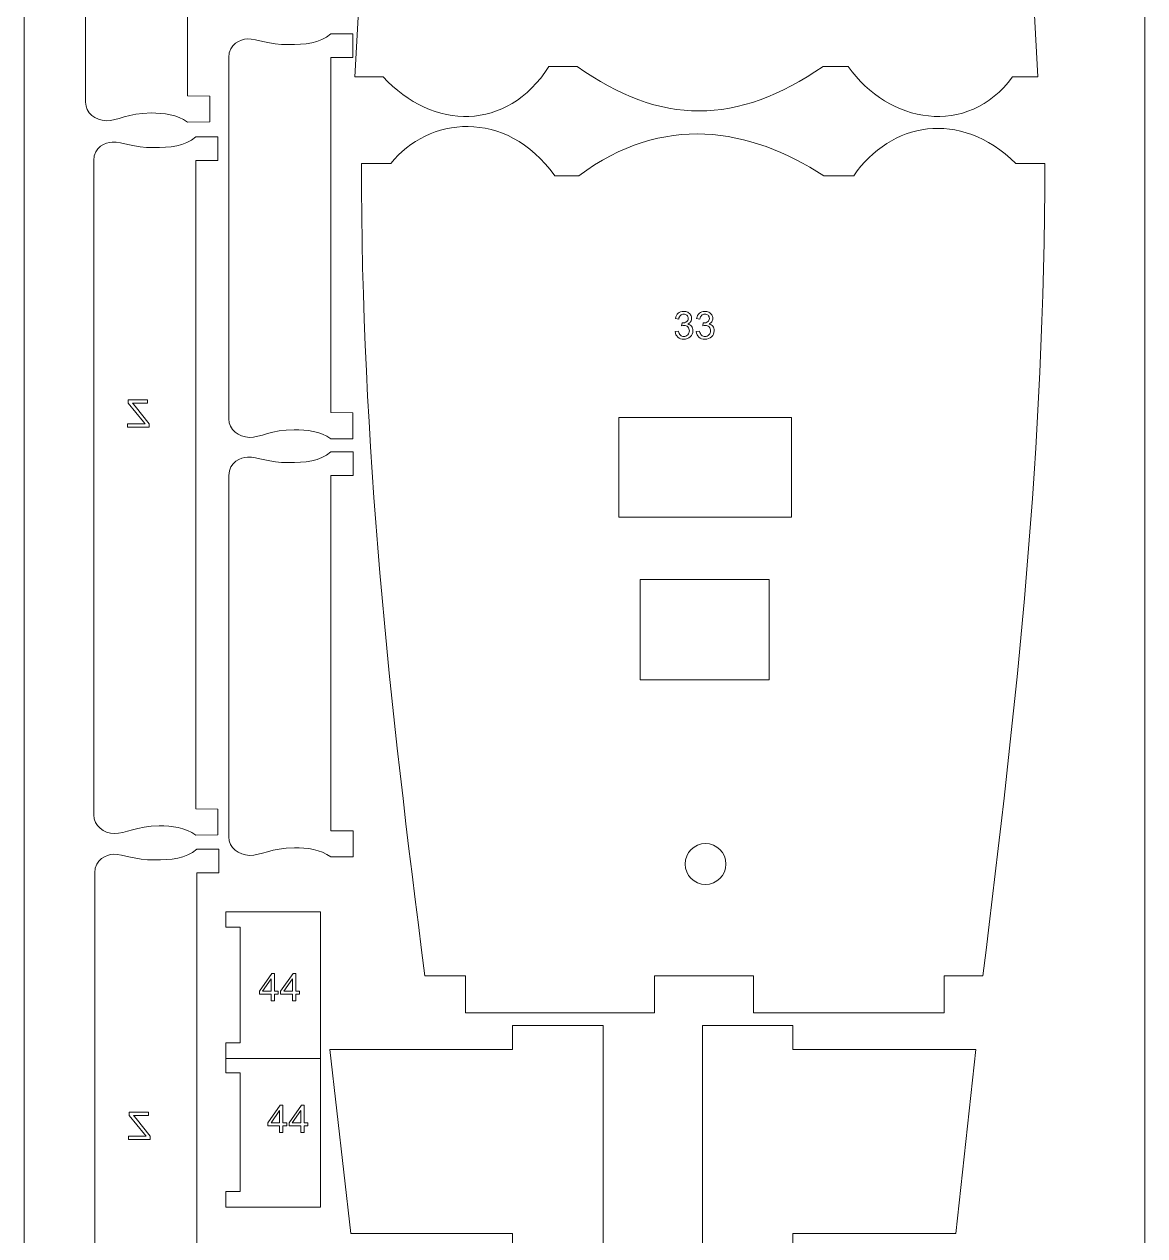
# Model space of a CAD drawing. Header units: millimetres. Extents: x -437 to 859, y -1313 to 762.
# Drawn here: x 338.8 to 587.4, y -421.8 to -153 of the extents above; entities that cross this region are included whole.
import ezdxf

# ---------------------------------------------------------------- set-up
doc = ezdxf.new("R2010")
doc.units = ezdxf.units.MM
doc.header["$MEASUREMENT"] = 0
doc.layers.add('Ebene 1', color=7, linetype='Continuous')

msp = doc.modelspace()

# ---------------------------------------------------------------- linework, layer by layer
at = {"layer": 'Ebene 1', "color": 250, "lineweight": 5}
for points in [[(338.7909, -663.7315), (587.4003, -663.7315), (587.4003, -0.2451), (338.7909, -0.2451), (338.7909, -663.7315)], [(470.7386, -262.4218), (509.0192, -262.4218), (509.0192, -240.2522), (470.7386, -240.2522), (470.7386, -262.4218)], [(475.4204, -298.4993), (504.062, -298.4993), (504.062, -276.1919), (475.4204, -276.1919), (475.4204, -298.4993)]]:
    msp.add_lwpolyline(points, close=True, dxfattribs=at)
msp.add_ellipse((489.9481, -339.3528), major_axis=(0, 4.5367), ratio=1, dxfattribs=at)
for points, knots in [([(461.4501, -18.4288), (461.4501, -18.4288), (516.0143, -18.4288), (516.0143, -18.4288), (516.0143, -18.4288), (560.6079, -18.4288), (558.0879, -32.8916), (558.0879, -60.8311), (558.0879, -60.8311), (558.0879, -60.8311), (563.6758, -164.7003), (563.6758, -164.7003), (563.6758, -164.7003), (563.6758, -164.7003), (558.0879, -164.7003), (558.0879, -164.7003), (558.0879, -164.7003), (547.9776, -178.2945), (530.5529, -175.0299), (521.6022, -162.3994), (521.6022, -162.3994), (521.6022, -162.3994), (516.0143, -162.3994), (516.0143, -162.3994), (516.0143, -162.3994), (496.9342, -175.5118), (479.9949, -175.601), (461.4501, -162.3994), (461.4501, -162.3994), (461.4501, -162.3994), (455.2048, -162.3994), (455.2048, -162.3994), (455.2048, -162.3994), (445.877, -176.9923), (429.5023, -176.5997), (418.3904, -164.7003), (418.3904, -164.7003), (418.3904, -164.7003), (412.1451, -164.7003), (412.1451, -164.7003), (412.1451, -164.7003), (412.1451, -164.7003), (418.3904, -51.9562), (418.3904, -51.9562), (418.3904, -51.9562), (418.3904, -20.401), (428.361, -18.4288), (461.4501, -18.4288)], [0, 0, 0, 0, 0.08333333, 0.08333333, 0.08333333, 0.08333333, 0.16666667, 0.16666667, 0.16666667, 0.16666667, 0.25, 0.25, 0.25, 0.25, 0.33333333, 0.33333333, 0.33333333, 0.33333333, 0.41666667, 0.41666667, 0.41666667, 0.41666667, 0.5, 0.5, 0.5, 0.5, 0.58333333, 0.58333333, 0.58333333, 0.58333333, 0.66666667, 0.66666667, 0.66666667, 0.66666667, 0.75, 0.75, 0.75, 0.75, 0.83333333, 0.83333333, 0.83333333, 0.83333333, 0.91666667, 0.91666667, 0.91666667, 0.91666667, 1, 1, 1, 1]), ([(379.9578, -19.8455), (379.9578, -19.8455), (375.026, -19.8455), (375.026, -19.8455), (375.026, -19.8455), (372.5708, -21.9717), (369.367, -22.2438), (365.5568, -22.2365), (365.5568, -22.2365), (361.4049, -22.241), (358.8234, -20.9933), (356.4953, -20.9897), (356.4953, -20.9897), (355.0716, -21.0659), (352.3982, -22.0697), (352.3982, -25.0673), (352.3982, -25.0673), (352.3982, -25.0673), (352.3982, -170.2987), (352.3982, -170.2987), (352.3982, -170.2987), (352.3982, -172.7676), (354.5945, -174.3322), (356.9694, -174.4338), (356.9694, -174.4338), (359.4898, -174.4471), (361.8239, -172.7581), (366.9244, -172.7183), (366.9244, -172.7183), (369.6782, -172.7371), (372.7777, -173.0485), (375.026, -174.7697), (375.026, -174.7697), (375.026, -174.7697), (379.9577, -174.7171), (379.9577, -174.7171), (379.9577, -174.7171), (379.9577, -174.7171), (379.9577, -168.9837), (379.9577, -168.9837), (379.9577, -168.9837), (379.9577, -168.9837), (375.026, -168.9311), (375.026, -168.9311), (375.026, -168.9311), (375.026, -168.9311), (375.026, -25.0673), (375.026, -25.0673), (375.026, -25.0673), (375.026, -25.0673), (379.9577, -25.0673), (379.9577, -25.0673), (379.9577, -25.0673), (379.9577, -25.0673), (379.9578, -19.8455), (379.9578, -19.8455)], [0, 0, 0, 0, 0.07142857, 0.07142857, 0.07142857, 0.07142857, 0.14285714, 0.14285714, 0.14285714, 0.14285714, 0.21428571, 0.21428571, 0.21428571, 0.21428571, 0.28571429, 0.28571429, 0.28571429, 0.28571429, 0.35714286, 0.35714286, 0.35714286, 0.35714286, 0.42857143, 0.42857143, 0.42857143, 0.42857143, 0.5, 0.5, 0.5, 0.5, 0.57142857, 0.57142857, 0.57142857, 0.57142857, 0.64285714, 0.64285714, 0.64285714, 0.64285714, 0.71428571, 0.71428571, 0.71428571, 0.71428571, 0.78571429, 0.78571429, 0.78571429, 0.78571429, 0.85714286, 0.85714286, 0.85714286, 0.85714286, 0.92857143, 0.92857143, 0.92857143, 0.92857143, 1, 1, 1, 1]), ([(411.7232, -155.1532), (411.7232, -155.1532), (406.7914, -155.1532), (406.7914, -155.1532), (406.7914, -155.1532), (404.3362, -157.2794), (401.1324, -157.5515), (397.3222, -157.5442), (397.3222, -157.5442), (393.1703, -157.5487), (390.5888, -156.301), (388.2607, -156.2974), (388.2607, -156.2974), (386.837, -156.3736), (384.1636, -157.3774), (384.1636, -160.375), (384.1636, -160.375), (384.1636, -160.375), (384.1636, -240.5664), (384.1636, -240.5664), (384.1636, -240.5664), (384.1636, -243.0353), (386.3599, -244.5999), (388.7348, -244.7015), (388.7348, -244.7015), (391.2552, -244.7148), (393.5893, -243.0258), (398.6898, -242.986), (398.6898, -242.986), (401.4436, -243.0048), (404.5431, -243.3162), (406.7914, -245.0374), (406.7914, -245.0374), (406.7914, -245.0374), (411.7231, -244.9848), (411.7231, -244.9848), (411.7231, -244.9848), (411.7231, -244.9848), (411.7231, -239.2514), (411.7231, -239.2514), (411.7231, -239.2514), (411.7231, -239.2514), (406.7914, -239.1988), (406.7914, -239.1988), (406.7914, -239.1988), (406.7914, -239.1988), (406.7914, -160.375), (406.7914, -160.375), (406.7914, -160.375), (406.7914, -160.375), (411.7231, -160.375), (411.7231, -160.375), (411.7231, -160.375), (411.7231, -160.375), (411.7232, -155.1532), (411.7232, -155.1532)], [0, 0, 0, 0, 0.07142857, 0.07142857, 0.07142857, 0.07142857, 0.14285714, 0.14285714, 0.14285714, 0.14285714, 0.21428571, 0.21428571, 0.21428571, 0.21428571, 0.28571429, 0.28571429, 0.28571429, 0.28571429, 0.35714286, 0.35714286, 0.35714286, 0.35714286, 0.42857143, 0.42857143, 0.42857143, 0.42857143, 0.5, 0.5, 0.5, 0.5, 0.57142857, 0.57142857, 0.57142857, 0.57142857, 0.64285714, 0.64285714, 0.64285714, 0.64285714, 0.71428571, 0.71428571, 0.71428571, 0.71428571, 0.78571429, 0.78571429, 0.78571429, 0.78571429, 0.85714286, 0.85714286, 0.85714286, 0.85714286, 0.92857143, 0.92857143, 0.92857143, 0.92857143, 1, 1, 1, 1]), ([(413.5904, -183.9143), (413.5904, -183.9143), (420.1164, -183.9143), (420.1164, -183.9143), (420.1164, -183.9143), (428.3497, -173.6485), (445.553, -171.4427), (456.5164, -186.6569), (456.5164, -186.6569), (456.5164, -186.6569), (461.8464, -186.6569), (461.8464, -186.6569), (461.8464, -186.6569), (480.432, -172.7202), (499.7336, -175.9507), (516.1864, -186.6569), (516.1864, -186.6569), (516.1864, -186.6569), (522.8164, -186.6569), (522.8164, -186.6569), (522.8164, -186.6569), (531.0497, -174.8227), (546.173, -171.6985), (558.8264, -183.9143), (558.8264, -183.9143), (558.8264, -183.9143), (565.217, -183.9143), (565.217, -183.9143), (565.217, -183.9143), (565.217, -247.1247), (558.9787, -303.3365), (551.504, -364.1423), (551.504, -364.1423), (551.504, -364.1423), (542.8844, -364.1423), (542.8844, -364.1423), (542.8844, -364.1423), (542.8844, -364.1423), (542.8844, -372.3701), (542.8844, -372.3701), (542.8844, -372.3701), (542.8844, -372.3701), (500.57, -372.3701), (500.57, -372.3701), (500.57, -372.3701), (500.57, -372.3701), (500.57, -364.1423), (500.57, -364.1423), (500.57, -364.1423), (500.57, -364.1423), (478.6292, -364.1423), (478.6292, -364.1423), (478.6292, -364.1423), (478.6292, -364.1423), (478.6292, -372.3701), (478.6292, -372.3701), (478.6292, -372.3701), (478.6292, -372.3701), (436.7066, -372.3701), (436.7066, -372.3701), (436.7066, -372.3701), (436.7066, -372.3701), (436.7066, -364.1423), (436.7066, -364.1423), (436.7066, -364.1423), (436.7066, -364.1423), (427.6952, -364.1423), (427.6952, -364.1423), (427.6952, -364.1423), (419.8592, -303.6745), (413.5904, -246.3411), (413.5904, -183.9143)], [0, 0, 0, 0, 0.05555556, 0.05555556, 0.05555556, 0.05555556, 0.11111111, 0.11111111, 0.11111111, 0.11111111, 0.16666667, 0.16666667, 0.16666667, 0.16666667, 0.22222222, 0.22222222, 0.22222222, 0.22222222, 0.27777778, 0.27777778, 0.27777778, 0.27777778, 0.33333333, 0.33333333, 0.33333333, 0.33333333, 0.38888889, 0.38888889, 0.38888889, 0.38888889, 0.44444444, 0.44444444, 0.44444444, 0.44444444, 0.5, 0.5, 0.5, 0.5, 0.55555556, 0.55555556, 0.55555556, 0.55555556, 0.61111111, 0.61111111, 0.61111111, 0.61111111, 0.66666667, 0.66666667, 0.66666667, 0.66666667, 0.72222222, 0.72222222, 0.72222222, 0.72222222, 0.77777778, 0.77777778, 0.77777778, 0.77777778, 0.83333333, 0.83333333, 0.83333333, 0.83333333, 0.88888889, 0.88888889, 0.88888889, 0.88888889, 0.94444444, 0.94444444, 0.94444444, 0.94444444, 1, 1, 1, 1]), ([(381.7715, -178.0152), (381.7715, -178.0152), (376.8397, -178.0152), (376.8397, -178.0152), (376.8397, -178.0152), (374.3845, -180.1414), (371.1807, -180.4135), (367.3705, -180.4062), (367.3705, -180.4062), (363.2186, -180.4107), (360.6371, -179.163), (358.309, -179.1594), (358.309, -179.1594), (356.8853, -179.2356), (354.2119, -180.2394), (354.2119, -183.237), (354.2119, -183.237), (354.2119, -183.237), (354.2119, -328.4684), (354.2119, -328.4684), (354.2119, -328.4684), (354.2119, -330.9373), (356.4082, -332.5019), (358.7831, -332.6035), (358.7831, -332.6035), (361.3035, -332.6168), (363.6376, -330.9278), (368.7381, -330.888), (368.7381, -330.888), (371.4919, -330.9068), (374.5914, -331.2182), (376.8397, -332.9394), (376.8397, -332.9394), (376.8397, -332.9394), (381.7714, -332.8868), (381.7714, -332.8868), (381.7714, -332.8868), (381.7714, -332.8868), (381.7714, -327.1534), (381.7714, -327.1534), (381.7714, -327.1534), (381.7714, -327.1534), (376.8397, -327.1008), (376.8397, -327.1008), (376.8397, -327.1008), (376.8397, -327.1008), (376.8397, -183.237), (376.8397, -183.237), (376.8397, -183.237), (376.8397, -183.237), (381.7714, -183.237), (381.7714, -183.237), (381.7714, -183.237), (381.7714, -183.237), (381.7715, -178.0152), (381.7715, -178.0152)], [0, 0, 0, 0, 0.07142857, 0.07142857, 0.07142857, 0.07142857, 0.14285714, 0.14285714, 0.14285714, 0.14285714, 0.21428571, 0.21428571, 0.21428571, 0.21428571, 0.28571429, 0.28571429, 0.28571429, 0.28571429, 0.35714286, 0.35714286, 0.35714286, 0.35714286, 0.42857143, 0.42857143, 0.42857143, 0.42857143, 0.5, 0.5, 0.5, 0.5, 0.57142857, 0.57142857, 0.57142857, 0.57142857, 0.64285714, 0.64285714, 0.64285714, 0.64285714, 0.71428571, 0.71428571, 0.71428571, 0.71428571, 0.78571429, 0.78571429, 0.78571429, 0.78571429, 0.85714286, 0.85714286, 0.85714286, 0.85714286, 0.92857143, 0.92857143, 0.92857143, 0.92857143, 1, 1, 1, 1]), ([(483.1836, -221.2185), (483.1836, -221.2185), (483.9273, -221.1197), (483.9273, -221.1197), (483.9273, -221.1197), (484.0133, -221.5416), (484.1587, -221.845), (484.3633, -222.0313), (484.3633, -222.0313), (484.5693, -222.2176), (484.8191, -222.3107), (485.114, -222.3107), (485.114, -222.3107), (485.464, -222.3107), (485.7603, -222.1893), (486.0016, -221.9466), (486.0016, -221.9466), (486.2415, -221.7039), (486.3628, -221.4033), (486.3628, -221.0449), (486.3628, -221.0449), (486.3628, -220.7034), (486.2514, -220.4212), (486.0284, -220.1997), (486.0284, -220.1997), (485.804, -219.9781), (485.5204, -219.8666), (485.1761, -219.8666), (485.1761, -219.8666), (485.035, -219.8666), (484.86, -219.8949), (484.6512, -219.9499), (484.6512, -219.9499), (484.6512, -219.9499), (484.7344, -219.2966), (484.7344, -219.2966), (484.7344, -219.2966), (484.7838, -219.3022), (484.8233, -219.305), (484.8544, -219.305), (484.8544, -219.305), (485.1705, -219.305), (485.4555, -219.2218), (485.7095, -219.0567), (485.7095, -219.0567), (485.9635, -218.8916), (486.0905, -218.6362), (486.0905, -218.2918), (486.0905, -218.2918), (486.0905, -218.0195), (485.9974, -217.7923), (485.8125, -217.6145), (485.8125, -217.6145), (485.6277, -217.4353), (485.3892, -217.345), (485.0971, -217.345), (485.0971, -217.345), (484.8078, -217.345), (484.5665, -217.4367), (484.3746, -217.6173), (484.3746, -217.6173), (484.1813, -217.7994), (484.0571, -218.0731), (484.002, -218.4372), (484.002, -218.4372), (484.002, -218.4372), (483.2584, -218.3045), (483.2584, -218.3045), (483.2584, -218.3045), (483.3487, -217.805), (483.5561, -217.4184), (483.8779, -217.1446), (483.8779, -217.1446), (484.201, -216.8708), (484.6018, -216.7326), (485.0816, -216.7326), (485.0816, -216.7326), (485.4118, -216.7326), (485.7166, -216.8045), (485.9945, -216.9456), (485.9945, -216.9456), (486.2725, -217.0882), (486.4856, -217.2815), (486.6338, -217.527), (486.6338, -217.527), (486.7805, -217.7725), (486.8553, -218.0322), (486.8553, -218.3088), (486.8553, -218.3088), (486.8553, -218.5698), (486.7848, -218.8083), (486.6437, -219.0242), (486.6437, -219.0242), (486.5025, -219.2387), (486.2951, -219.4094), (486.0199, -219.5364), (486.0199, -219.5364), (486.3784, -219.6183), (486.6564, -219.7904), (486.8553, -220.0515), (486.8553, -220.0515), (487.0529, -220.3111), (487.1517, -220.6371), (487.1517, -221.028), (487.1517, -221.028), (487.1517, -221.5572), (486.9597, -222.0059), (486.5731, -222.3742), (486.5731, -222.3742), (486.1879, -222.7425), (485.6996, -222.9259), (485.1098, -222.9259), (485.1098, -222.9259), (484.5778, -222.9259), (484.1361, -222.7679), (483.7847, -222.4504), (483.7847, -222.4504), (483.4334, -222.1343), (483.233, -221.7237), (483.1836, -221.2185)], [0, 0, 0, 0, 0.03333333, 0.03333333, 0.03333333, 0.03333333, 0.06666667, 0.06666667, 0.06666667, 0.06666667, 0.1, 0.1, 0.1, 0.1, 0.13333333, 0.13333333, 0.13333333, 0.13333333, 0.16666667, 0.16666667, 0.16666667, 0.16666667, 0.2, 0.2, 0.2, 0.2, 0.23333333, 0.23333333, 0.23333333, 0.23333333, 0.26666667, 0.26666667, 0.26666667, 0.26666667, 0.3, 0.3, 0.3, 0.3, 0.33333333, 0.33333333, 0.33333333, 0.33333333, 0.36666667, 0.36666667, 0.36666667, 0.36666667, 0.4, 0.4, 0.4, 0.4, 0.43333333, 0.43333333, 0.43333333, 0.43333333, 0.46666667, 0.46666667, 0.46666667, 0.46666667, 0.5, 0.5, 0.5, 0.5, 0.53333333, 0.53333333, 0.53333333, 0.53333333, 0.56666667, 0.56666667, 0.56666667, 0.56666667, 0.6, 0.6, 0.6, 0.6, 0.63333333, 0.63333333, 0.63333333, 0.63333333, 0.66666667, 0.66666667, 0.66666667, 0.66666667, 0.7, 0.7, 0.7, 0.7, 0.73333333, 0.73333333, 0.73333333, 0.73333333, 0.76666667, 0.76666667, 0.76666667, 0.76666667, 0.8, 0.8, 0.8, 0.8, 0.83333333, 0.83333333, 0.83333333, 0.83333333, 0.86666667, 0.86666667, 0.86666667, 0.86666667, 0.9, 0.9, 0.9, 0.9, 0.93333333, 0.93333333, 0.93333333, 0.93333333, 0.96666667, 0.96666667, 0.96666667, 0.96666667, 1, 1, 1, 1]), ([(487.8925, -221.2185), (487.8925, -221.2185), (488.6362, -221.1197), (488.6362, -221.1197), (488.6362, -221.1197), (488.7222, -221.5416), (488.8676, -221.845), (489.0722, -222.0313), (489.0722, -222.0313), (489.2782, -222.2176), (489.528, -222.3107), (489.8229, -222.3107), (489.8229, -222.3107), (490.1729, -222.3107), (490.4692, -222.1893), (490.7105, -221.9466), (490.7105, -221.9466), (490.9504, -221.7039), (491.0717, -221.4033), (491.0717, -221.0449), (491.0717, -221.0449), (491.0717, -220.7034), (490.9603, -220.4212), (490.7373, -220.1997), (490.7373, -220.1997), (490.5129, -219.9781), (490.2293, -219.8666), (489.885, -219.8666), (489.885, -219.8666), (489.7439, -219.8666), (489.5689, -219.8949), (489.3601, -219.9499), (489.3601, -219.9499), (489.3601, -219.9499), (489.4433, -219.2966), (489.4433, -219.2966), (489.4433, -219.2966), (489.4927, -219.3022), (489.5322, -219.305), (489.5633, -219.305), (489.5633, -219.305), (489.8794, -219.305), (490.1644, -219.2218), (490.4184, -219.0567), (490.4184, -219.0567), (490.6724, -218.8916), (490.7994, -218.6362), (490.7994, -218.2918), (490.7994, -218.2918), (490.7994, -218.0195), (490.7063, -217.7923), (490.5214, -217.6145), (490.5214, -217.6145), (490.3366, -217.4353), (490.0981, -217.345), (489.806, -217.345), (489.806, -217.345), (489.5167, -217.345), (489.2754, -217.4367), (489.0835, -217.6173), (489.0835, -217.6173), (488.8902, -217.7994), (488.766, -218.0731), (488.7109, -218.4372), (488.7109, -218.4372), (488.7109, -218.4372), (487.9673, -218.3045), (487.9673, -218.3045), (487.9673, -218.3045), (488.0576, -217.805), (488.265, -217.4184), (488.5868, -217.1446), (488.5868, -217.1446), (488.9099, -216.8708), (489.3107, -216.7326), (489.7905, -216.7326), (489.7905, -216.7326), (490.1207, -216.7326), (490.4255, -216.8045), (490.7034, -216.9456), (490.7034, -216.9456), (490.9814, -217.0882), (491.1945, -217.2815), (491.3427, -217.527), (491.3427, -217.527), (491.4894, -217.7725), (491.5642, -218.0322), (491.5642, -218.3088), (491.5642, -218.3088), (491.5642, -218.5698), (491.4937, -218.8083), (491.3526, -219.0242), (491.3526, -219.0242), (491.2114, -219.2387), (491.004, -219.4094), (490.7288, -219.5364), (490.7288, -219.5364), (491.0873, -219.6183), (491.3653, -219.7904), (491.5642, -220.0515), (491.5642, -220.0515), (491.7618, -220.3111), (491.8606, -220.6371), (491.8606, -221.028), (491.8606, -221.028), (491.8606, -221.5572), (491.6686, -222.0059), (491.282, -222.3742), (491.282, -222.3742), (490.8968, -222.7425), (490.4085, -222.9259), (489.8187, -222.9259), (489.8187, -222.9259), (489.2867, -222.9259), (488.845, -222.7679), (488.4936, -222.4504), (488.4936, -222.4504), (488.1423, -222.1343), (487.9419, -221.7237), (487.8925, -221.2185)], [0, 0, 0, 0, 0.03333333, 0.03333333, 0.03333333, 0.03333333, 0.06666667, 0.06666667, 0.06666667, 0.06666667, 0.1, 0.1, 0.1, 0.1, 0.13333333, 0.13333333, 0.13333333, 0.13333333, 0.16666667, 0.16666667, 0.16666667, 0.16666667, 0.2, 0.2, 0.2, 0.2, 0.23333333, 0.23333333, 0.23333333, 0.23333333, 0.26666667, 0.26666667, 0.26666667, 0.26666667, 0.3, 0.3, 0.3, 0.3, 0.33333333, 0.33333333, 0.33333333, 0.33333333, 0.36666667, 0.36666667, 0.36666667, 0.36666667, 0.4, 0.4, 0.4, 0.4, 0.43333333, 0.43333333, 0.43333333, 0.43333333, 0.46666667, 0.46666667, 0.46666667, 0.46666667, 0.5, 0.5, 0.5, 0.5, 0.53333333, 0.53333333, 0.53333333, 0.53333333, 0.56666667, 0.56666667, 0.56666667, 0.56666667, 0.6, 0.6, 0.6, 0.6, 0.63333333, 0.63333333, 0.63333333, 0.63333333, 0.66666667, 0.66666667, 0.66666667, 0.66666667, 0.7, 0.7, 0.7, 0.7, 0.73333333, 0.73333333, 0.73333333, 0.73333333, 0.76666667, 0.76666667, 0.76666667, 0.76666667, 0.8, 0.8, 0.8, 0.8, 0.83333333, 0.83333333, 0.83333333, 0.83333333, 0.86666667, 0.86666667, 0.86666667, 0.86666667, 0.9, 0.9, 0.9, 0.9, 0.93333333, 0.93333333, 0.93333333, 0.93333333, 0.96666667, 0.96666667, 0.96666667, 0.96666667, 1, 1, 1, 1]), ([(366.5169, -242.4174), (366.5169, -242.4174), (366.5169, -241.6737), (366.5169, -241.6737), (366.5169, -241.6737), (366.5169, -241.6737), (363.4124, -237.7918), (363.4124, -237.7918), (363.4124, -237.7918), (363.1909, -237.5152), (362.982, -237.2753), (362.7831, -237.0721), (362.7831, -237.0721), (362.7831, -237.0721), (366.1655, -237.0721), (366.1655, -237.0721), (366.1655, -237.0721), (366.1655, -237.0721), (366.1655, -236.3567), (366.1655, -236.3567), (366.1655, -236.3567), (366.1655, -236.3567), (361.8249, -236.3567), (361.8249, -236.3567), (361.8249, -236.3567), (361.8249, -236.3567), (361.8249, -237.0721), (361.8249, -237.0721), (361.8249, -237.0721), (361.8249, -237.0721), (365.2271, -241.2758), (365.2271, -241.2758), (365.2271, -241.2758), (365.2271, -241.2758), (365.5954, -241.702), (365.5954, -241.702), (365.5954, -241.702), (365.5954, -241.702), (361.7247, -241.702), (361.7247, -241.702), (361.7247, -241.702), (361.7247, -241.702), (361.7247, -242.4174), (361.7247, -242.4174), (361.7247, -242.4174), (361.7247, -242.4174), (366.5169, -242.4174), (366.5169, -242.4174)], [0, 0, 0, 0, 0.08333333, 0.08333333, 0.08333333, 0.08333333, 0.16666667, 0.16666667, 0.16666667, 0.16666667, 0.25, 0.25, 0.25, 0.25, 0.33333333, 0.33333333, 0.33333333, 0.33333333, 0.41666667, 0.41666667, 0.41666667, 0.41666667, 0.5, 0.5, 0.5, 0.5, 0.58333333, 0.58333333, 0.58333333, 0.58333333, 0.66666667, 0.66666667, 0.66666667, 0.66666667, 0.75, 0.75, 0.75, 0.75, 0.83333333, 0.83333333, 0.83333333, 0.83333333, 0.91666667, 0.91666667, 0.91666667, 0.91666667, 1, 1, 1, 1]), ([(411.753, -247.9088), (411.753, -247.9088), (406.8212, -247.9088), (406.8212, -247.9088), (406.8212, -247.9088), (404.366, -250.035), (401.1622, -250.3071), (397.352, -250.2998), (397.352, -250.2998), (393.2001, -250.3043), (390.6186, -249.0566), (388.2905, -249.053), (388.2905, -249.053), (386.8668, -249.1292), (384.1934, -250.133), (384.1934, -253.1306), (384.1934, -253.1306), (384.1934, -253.1306), (384.1934, -333.322), (384.1934, -333.322), (384.1934, -333.322), (384.1934, -335.7909), (386.3897, -337.3555), (388.7646, -337.4571), (388.7646, -337.4571), (391.285, -337.4704), (393.6191, -335.7814), (398.7196, -335.7416), (398.7196, -335.7416), (401.4734, -335.7604), (404.5729, -336.0718), (406.8212, -337.793), (406.8212, -337.793), (406.8212, -337.793), (411.7529, -337.7404), (411.7529, -337.7404), (411.7529, -337.7404), (411.7529, -337.7404), (411.7529, -332.007), (411.7529, -332.007), (411.7529, -332.007), (411.7529, -332.007), (406.8212, -331.9544), (406.8212, -331.9544), (406.8212, -331.9544), (406.8212, -331.9544), (406.8212, -253.1306), (406.8212, -253.1306), (406.8212, -253.1306), (406.8212, -253.1306), (411.7529, -253.1306), (411.7529, -253.1306), (411.7529, -253.1306), (411.7529, -253.1306), (411.753, -247.9088), (411.753, -247.9088)], [0, 0, 0, 0, 0.07142857, 0.07142857, 0.07142857, 0.07142857, 0.14285714, 0.14285714, 0.14285714, 0.14285714, 0.21428571, 0.21428571, 0.21428571, 0.21428571, 0.28571429, 0.28571429, 0.28571429, 0.28571429, 0.35714286, 0.35714286, 0.35714286, 0.35714286, 0.42857143, 0.42857143, 0.42857143, 0.42857143, 0.5, 0.5, 0.5, 0.5, 0.57142857, 0.57142857, 0.57142857, 0.57142857, 0.64285714, 0.64285714, 0.64285714, 0.64285714, 0.71428571, 0.71428571, 0.71428571, 0.71428571, 0.78571429, 0.78571429, 0.78571429, 0.78571429, 0.85714286, 0.85714286, 0.85714286, 0.85714286, 0.92857143, 0.92857143, 0.92857143, 0.92857143, 1, 1, 1, 1]), ([(381.9958, -336.0583), (381.9958, -336.0583), (377.064, -336.0583), (377.064, -336.0583), (377.064, -336.0583), (374.6088, -338.1845), (371.405, -338.4566), (367.5948, -338.4493), (367.5948, -338.4493), (363.4429, -338.4538), (360.8614, -337.2061), (358.5333, -337.2025), (358.5333, -337.2025), (357.1096, -337.2787), (354.4362, -338.2825), (354.4362, -341.2801), (354.4362, -341.2801), (354.4362, -341.2801), (354.4362, -480.3115), (354.4362, -480.3115), (354.4362, -480.3115), (354.4362, -482.7804), (356.6325, -484.345), (359.0074, -484.4466), (359.0074, -484.4466), (361.5278, -484.4599), (363.8619, -482.7709), (368.9624, -482.7311), (368.9624, -482.7311), (371.7162, -482.7499), (374.8157, -483.0613), (377.064, -484.7825), (377.064, -484.7825), (377.064, -484.7825), (381.9957, -484.7299), (381.9957, -484.7299), (381.9957, -484.7299), (381.9957, -484.7299), (381.9957, -478.9965), (381.9957, -478.9965), (381.9957, -478.9965), (381.9957, -478.9965), (377.064, -478.9439), (377.064, -478.9439), (377.064, -478.9439), (377.064, -478.9439), (377.064, -341.2801), (377.064, -341.2801), (377.064, -341.2801), (377.064, -341.2801), (381.9957, -341.2801), (381.9957, -341.2801), (381.9957, -341.2801), (381.9957, -341.2801), (381.9958, -336.0583), (381.9958, -336.0583)], [0, 0, 0, 0, 0.07142857, 0.07142857, 0.07142857, 0.07142857, 0.14285714, 0.14285714, 0.14285714, 0.14285714, 0.21428571, 0.21428571, 0.21428571, 0.21428571, 0.28571429, 0.28571429, 0.28571429, 0.28571429, 0.35714286, 0.35714286, 0.35714286, 0.35714286, 0.42857143, 0.42857143, 0.42857143, 0.42857143, 0.5, 0.5, 0.5, 0.5, 0.57142857, 0.57142857, 0.57142857, 0.57142857, 0.64285714, 0.64285714, 0.64285714, 0.64285714, 0.71428571, 0.71428571, 0.71428571, 0.71428571, 0.78571429, 0.78571429, 0.78571429, 0.78571429, 0.85714286, 0.85714286, 0.85714286, 0.85714286, 0.92857143, 0.92857143, 0.92857143, 0.92857143, 1, 1, 1, 1]), ([(383.4974, -349.9323), (383.4974, -349.9323), (404.536, -349.9323), (404.536, -349.9323), (404.536, -349.9323), (404.536, -349.9323), (404.536, -415.4978), (404.536, -415.4978), (404.536, -415.4978), (404.536, -415.4978), (383.4974, -415.4978), (383.4974, -415.4978), (383.4974, -415.4978), (383.4974, -415.4978), (383.4974, -412.0393), (383.4974, -412.0393), (383.4974, -412.0393), (383.4974, -412.0393), (386.6676, -412.0394), (386.6676, -412.0394), (386.6676, -412.0394), (386.6676, -412.0394), (386.6676, -385.6691), (386.6676, -385.6691), (386.6676, -385.6691), (386.6676, -385.6691), (383.4974, -385.6691), (383.4974, -385.6691), (383.4974, -385.6691), (383.4974, -385.6691), (383.4974, -379.0405), (383.4974, -379.0405), (383.4974, -379.0405), (383.4974, -379.0405), (386.6676, -379.0405), (386.6676, -379.0405), (386.6676, -379.0405), (386.6676, -379.0405), (386.6676, -353.3906), (386.6676, -353.3906), (386.6676, -353.3906), (386.6676, -353.3906), (383.4974, -353.3906), (383.4974, -353.3906), (383.4974, -353.3906), (383.4974, -353.3906), (383.4974, -349.9323), (383.4974, -349.9323)], [0, 0, 0, 0, 0.08333333, 0.08333333, 0.08333333, 0.08333333, 0.16666667, 0.16666667, 0.16666667, 0.16666667, 0.25, 0.25, 0.25, 0.25, 0.33333333, 0.33333333, 0.33333333, 0.33333333, 0.41666667, 0.41666667, 0.41666667, 0.41666667, 0.5, 0.5, 0.5, 0.5, 0.58333333, 0.58333333, 0.58333333, 0.58333333, 0.66666667, 0.66666667, 0.66666667, 0.66666667, 0.75, 0.75, 0.75, 0.75, 0.83333333, 0.83333333, 0.83333333, 0.83333333, 0.91666667, 0.91666667, 0.91666667, 0.91666667, 1, 1, 1, 1]), ([(393.5827, -369.674), (393.5827, -369.674), (393.5827, -368.2234), (393.5827, -368.2234), (393.5827, -368.2234), (393.5827, -368.2234), (390.9537, -368.2234), (390.9537, -368.2234), (390.9537, -368.2234), (390.9537, -368.2234), (390.9537, -367.5404), (390.9537, -367.5404), (390.9537, -367.5404), (390.9537, -367.5404), (393.7195, -363.6133), (393.7195, -363.6133), (393.7195, -363.6133), (393.7195, -363.6133), (394.3277, -363.6133), (394.3277, -363.6133), (394.3277, -363.6133), (394.3277, -363.6133), (394.3277, -367.5404), (394.3277, -367.5404), (394.3277, -367.5404), (394.3277, -367.5404), (395.1462, -367.5404), (395.1462, -367.5404), (395.1462, -367.5404), (395.1462, -367.5404), (395.1462, -368.2234), (395.1462, -368.2234), (395.1462, -368.2234), (395.1462, -368.2234), (394.3277, -368.2234), (394.3277, -368.2234), (394.3277, -368.2234), (394.3277, -368.2234), (394.3277, -369.674), (394.3277, -369.674), (394.3277, -369.674), (394.3277, -369.674), (393.5827, -369.674), (393.5827, -369.674)], [0, 0, 0, 0, 0.09090909, 0.09090909, 0.09090909, 0.09090909, 0.18181818, 0.18181818, 0.18181818, 0.18181818, 0.27272727, 0.27272727, 0.27272727, 0.27272727, 0.36363636, 0.36363636, 0.36363636, 0.36363636, 0.45454545, 0.45454545, 0.45454545, 0.45454545, 0.54545455, 0.54545455, 0.54545455, 0.54545455, 0.63636364, 0.63636364, 0.63636364, 0.63636364, 0.72727273, 0.72727273, 0.72727273, 0.72727273, 0.81818182, 0.81818182, 0.81818182, 0.81818182, 0.90909091, 0.90909091, 0.90909091, 0.90909091, 1, 1, 1, 1]), ([(393.5827, -367.5404), (393.5827, -367.5404), (393.5827, -364.8085), (393.5827, -364.8085), (393.5827, -364.8085), (393.5827, -364.8085), (391.6861, -367.5404), (391.6861, -367.5404), (391.6861, -367.5404), (391.6861, -367.5404), (393.5827, -367.5404), (393.5827, -367.5404)], [0, 0, 0, 0, 0.33333333, 0.33333333, 0.33333333, 0.33333333, 0.66666667, 0.66666667, 0.66666667, 0.66666667, 1, 1, 1, 1]), ([(398.2916, -369.674), (398.2916, -369.674), (398.2916, -368.2234), (398.2916, -368.2234), (398.2916, -368.2234), (398.2916, -368.2234), (395.6626, -368.2234), (395.6626, -368.2234), (395.6626, -368.2234), (395.6626, -368.2234), (395.6626, -367.5404), (395.6626, -367.5404), (395.6626, -367.5404), (395.6626, -367.5404), (398.4284, -363.6133), (398.4284, -363.6133), (398.4284, -363.6133), (398.4284, -363.6133), (399.0366, -363.6133), (399.0366, -363.6133), (399.0366, -363.6133), (399.0366, -363.6133), (399.0366, -367.5404), (399.0366, -367.5404), (399.0366, -367.5404), (399.0366, -367.5404), (399.8551, -367.5404), (399.8551, -367.5404), (399.8551, -367.5404), (399.8551, -367.5404), (399.8551, -368.2234), (399.8551, -368.2234), (399.8551, -368.2234), (399.8551, -368.2234), (399.0366, -368.2234), (399.0366, -368.2234), (399.0366, -368.2234), (399.0366, -368.2234), (399.0366, -369.674), (399.0366, -369.674), (399.0366, -369.674), (399.0366, -369.674), (398.2916, -369.674), (398.2916, -369.674)], [0, 0, 0, 0, 0.09090909, 0.09090909, 0.09090909, 0.09090909, 0.18181818, 0.18181818, 0.18181818, 0.18181818, 0.27272727, 0.27272727, 0.27272727, 0.27272727, 0.36363636, 0.36363636, 0.36363636, 0.36363636, 0.45454545, 0.45454545, 0.45454545, 0.45454545, 0.54545455, 0.54545455, 0.54545455, 0.54545455, 0.63636364, 0.63636364, 0.63636364, 0.63636364, 0.72727273, 0.72727273, 0.72727273, 0.72727273, 0.81818182, 0.81818182, 0.81818182, 0.81818182, 0.90909091, 0.90909091, 0.90909091, 0.90909091, 1, 1, 1, 1]), ([(398.2916, -367.5404), (398.2916, -367.5404), (398.2916, -364.8085), (398.2916, -364.8085), (398.2916, -364.8085), (398.2916, -364.8085), (396.395, -367.5404), (396.395, -367.5404), (396.395, -367.5404), (396.395, -367.5404), (398.2916, -367.5404), (398.2916, -367.5404)], [0, 0, 0, 0, 0.33333333, 0.33333333, 0.33333333, 0.33333333, 0.66666667, 0.66666667, 0.66666667, 0.66666667, 1, 1, 1, 1]), ([(406.5812, -380.5331), (406.5812, -380.5331), (447.149, -380.5331), (447.149, -380.5331), (447.149, -380.5331), (447.149, -380.5331), (447.149, -375.1835), (447.149, -375.1835), (447.149, -375.1835), (447.149, -375.1835), (467.21, -375.1835), (467.21, -375.1835), (467.21, -375.1835), (467.21, -375.1835), (467.21, -426.8963), (467.21, -426.8963), (467.21, -426.8963), (467.21, -426.8963), (489.2771, -426.8963), (489.2771, -426.8963), (489.2771, -426.8963), (489.2771, -426.8963), (489.2771, -375.1835), (489.2771, -375.1835), (489.2771, -375.1835), (489.2771, -375.1835), (509.3381, -375.1835), (509.3381, -375.1835), (509.3381, -375.1835), (509.3381, -375.1835), (509.3381, -380.5331), (509.3381, -380.5331), (509.3381, -380.5331), (509.3381, -380.5331), (549.9059, -380.5331), (549.9059, -380.5331), (549.9059, -380.5331), (549.9059, -380.5331), (545.4479, -421.3238), (545.4479, -421.3238), (545.4479, -421.3238), (545.4479, -421.3238), (509.3381, -421.3238), (509.3381, -421.3238), (509.3381, -421.3238), (509.3381, -421.3238), (509.3381, -426.8963), (509.3381, -426.8963), (509.3381, -426.8963), (509.3381, -426.8963), (565.7318, -426.8963), (565.7318, -426.8963), (565.7318, -426.8963), (565.7318, -426.8963), (560.3822, -476.6029), (560.3822, -476.6029), (560.3822, -476.6029), (504.5829, -486.4848), (451.9042, -487.0049), (396.9965, -476.1572), (396.9965, -476.1572), (396.9965, -476.1572), (391.424, -426.8963), (391.424, -426.8963), (391.424, -426.8963), (391.424, -426.8963), (447.149, -426.8963), (447.149, -426.8963), (447.149, -426.8963), (447.149, -426.8963), (447.149, -421.3238), (447.149, -421.3238), (447.149, -421.3238), (447.149, -421.3238), (411.2621, -421.3238), (411.2621, -421.3238), (411.2621, -421.3238), (411.2621, -421.3238), (406.5812, -380.5331), (406.5812, -380.5331)], [0, 0, 0, 0, 0.05, 0.05, 0.05, 0.05, 0.1, 0.1, 0.1, 0.1, 0.15, 0.15, 0.15, 0.15, 0.2, 0.2, 0.2, 0.2, 0.25, 0.25, 0.25, 0.25, 0.3, 0.3, 0.3, 0.3, 0.35, 0.35, 0.35, 0.35, 0.4, 0.4, 0.4, 0.4, 0.45, 0.45, 0.45, 0.45, 0.5, 0.5, 0.5, 0.5, 0.55, 0.55, 0.55, 0.55, 0.6, 0.6, 0.6, 0.6, 0.65, 0.65, 0.65, 0.65, 0.7, 0.7, 0.7, 0.7, 0.75, 0.75, 0.75, 0.75, 0.8, 0.8, 0.8, 0.8, 0.85, 0.85, 0.85, 0.85, 0.9, 0.9, 0.9, 0.9, 0.95, 0.95, 0.95, 0.95, 1, 1, 1, 1]), ([(366.7412, -400.4605), (366.7412, -400.4605), (366.7412, -399.7168), (366.7412, -399.7168), (366.7412, -399.7168), (366.7412, -399.7168), (363.6367, -395.8349), (363.6367, -395.8349), (363.6367, -395.8349), (363.4152, -395.5583), (363.2063, -395.3184), (363.0074, -395.1152), (363.0074, -395.1152), (363.0074, -395.1152), (366.3898, -395.1152), (366.3898, -395.1152), (366.3898, -395.1152), (366.3898, -395.1152), (366.3898, -394.3998), (366.3898, -394.3998), (366.3898, -394.3998), (366.3898, -394.3998), (362.0492, -394.3998), (362.0492, -394.3998), (362.0492, -394.3998), (362.0492, -394.3998), (362.0492, -395.1152), (362.0492, -395.1152), (362.0492, -395.1152), (362.0492, -395.1152), (365.4514, -399.3189), (365.4514, -399.3189), (365.4514, -399.3189), (365.4514, -399.3189), (365.8197, -399.7451), (365.8197, -399.7451), (365.8197, -399.7451), (365.8197, -399.7451), (361.949, -399.7451), (361.949, -399.7451), (361.949, -399.7451), (361.949, -399.7451), (361.949, -400.4605), (361.949, -400.4605), (361.949, -400.4605), (361.949, -400.4605), (366.7412, -400.4605), (366.7412, -400.4605)], [0, 0, 0, 0, 0.08333333, 0.08333333, 0.08333333, 0.08333333, 0.16666667, 0.16666667, 0.16666667, 0.16666667, 0.25, 0.25, 0.25, 0.25, 0.33333333, 0.33333333, 0.33333333, 0.33333333, 0.41666667, 0.41666667, 0.41666667, 0.41666667, 0.5, 0.5, 0.5, 0.5, 0.58333333, 0.58333333, 0.58333333, 0.58333333, 0.66666667, 0.66666667, 0.66666667, 0.66666667, 0.75, 0.75, 0.75, 0.75, 0.83333333, 0.83333333, 0.83333333, 0.83333333, 0.91666667, 0.91666667, 0.91666667, 0.91666667, 1, 1, 1, 1]), ([(395.456, -398.9263), (395.456, -398.9263), (395.456, -397.4757), (395.456, -397.4757), (395.456, -397.4757), (395.456, -397.4757), (392.827, -397.4757), (392.827, -397.4757), (392.827, -397.4757), (392.827, -397.4757), (392.827, -396.7927), (392.827, -396.7927), (392.827, -396.7927), (392.827, -396.7927), (395.5928, -392.8656), (395.5928, -392.8656), (395.5928, -392.8656), (395.5928, -392.8656), (396.201, -392.8656), (396.201, -392.8656), (396.201, -392.8656), (396.201, -392.8656), (396.201, -396.7927), (396.201, -396.7927), (396.201, -396.7927), (396.201, -396.7927), (397.0195, -396.7927), (397.0195, -396.7927), (397.0195, -396.7927), (397.0195, -396.7927), (397.0195, -397.4757), (397.0195, -397.4757), (397.0195, -397.4757), (397.0195, -397.4757), (396.201, -397.4757), (396.201, -397.4757), (396.201, -397.4757), (396.201, -397.4757), (396.201, -398.9263), (396.201, -398.9263), (396.201, -398.9263), (396.201, -398.9263), (395.456, -398.9263), (395.456, -398.9263)], [0, 0, 0, 0, 0.09090909, 0.09090909, 0.09090909, 0.09090909, 0.18181818, 0.18181818, 0.18181818, 0.18181818, 0.27272727, 0.27272727, 0.27272727, 0.27272727, 0.36363636, 0.36363636, 0.36363636, 0.36363636, 0.45454545, 0.45454545, 0.45454545, 0.45454545, 0.54545455, 0.54545455, 0.54545455, 0.54545455, 0.63636364, 0.63636364, 0.63636364, 0.63636364, 0.72727273, 0.72727273, 0.72727273, 0.72727273, 0.81818182, 0.81818182, 0.81818182, 0.81818182, 0.90909091, 0.90909091, 0.90909091, 0.90909091, 1, 1, 1, 1]), ([(395.456, -396.7927), (395.456, -396.7927), (395.456, -394.0608), (395.456, -394.0608), (395.456, -394.0608), (395.456, -394.0608), (393.5594, -396.7927), (393.5594, -396.7927), (393.5594, -396.7927), (393.5594, -396.7927), (395.456, -396.7927), (395.456, -396.7927)], [0, 0, 0, 0, 0.33333333, 0.33333333, 0.33333333, 0.33333333, 0.66666667, 0.66666667, 0.66666667, 0.66666667, 1, 1, 1, 1]), ([(400.1649, -398.9263), (400.1649, -398.9263), (400.1649, -397.4757), (400.1649, -397.4757), (400.1649, -397.4757), (400.1649, -397.4757), (397.5359, -397.4757), (397.5359, -397.4757), (397.5359, -397.4757), (397.5359, -397.4757), (397.5359, -396.7927), (397.5359, -396.7927), (397.5359, -396.7927), (397.5359, -396.7927), (400.3017, -392.8656), (400.3017, -392.8656), (400.3017, -392.8656), (400.3017, -392.8656), (400.9099, -392.8656), (400.9099, -392.8656), (400.9099, -392.8656), (400.9099, -392.8656), (400.9099, -396.7927), (400.9099, -396.7927), (400.9099, -396.7927), (400.9099, -396.7927), (401.7284, -396.7927), (401.7284, -396.7927), (401.7284, -396.7927), (401.7284, -396.7927), (401.7284, -397.4757), (401.7284, -397.4757), (401.7284, -397.4757), (401.7284, -397.4757), (400.9099, -397.4757), (400.9099, -397.4757), (400.9099, -397.4757), (400.9099, -397.4757), (400.9099, -398.9263), (400.9099, -398.9263), (400.9099, -398.9263), (400.9099, -398.9263), (400.1649, -398.9263), (400.1649, -398.9263)], [0, 0, 0, 0, 0.09090909, 0.09090909, 0.09090909, 0.09090909, 0.18181818, 0.18181818, 0.18181818, 0.18181818, 0.27272727, 0.27272727, 0.27272727, 0.27272727, 0.36363636, 0.36363636, 0.36363636, 0.36363636, 0.45454545, 0.45454545, 0.45454545, 0.45454545, 0.54545455, 0.54545455, 0.54545455, 0.54545455, 0.63636364, 0.63636364, 0.63636364, 0.63636364, 0.72727273, 0.72727273, 0.72727273, 0.72727273, 0.81818182, 0.81818182, 0.81818182, 0.81818182, 0.90909091, 0.90909091, 0.90909091, 0.90909091, 1, 1, 1, 1]), ([(400.1649, -396.7927), (400.1649, -396.7927), (400.1649, -394.0608), (400.1649, -394.0608), (400.1649, -394.0608), (400.1649, -394.0608), (398.2683, -396.7927), (398.2683, -396.7927), (398.2683, -396.7927), (398.2683, -396.7927), (400.1649, -396.7927), (400.1649, -396.7927)], [0, 0, 0, 0, 0.33333333, 0.33333333, 0.33333333, 0.33333333, 0.66666667, 0.66666667, 0.66666667, 0.66666667, 1, 1, 1, 1])]:
    msp.add_open_spline(points, degree=3, knots=knots, dxfattribs=at)
msp.add_open_spline([(383.4974, -382.4989), (383.4974, -382.4989), (404.536, -382.4989), (404.536, -382.4989)], degree=3, dxfattribs=at)

doc.saveas('drawing.dxf')
